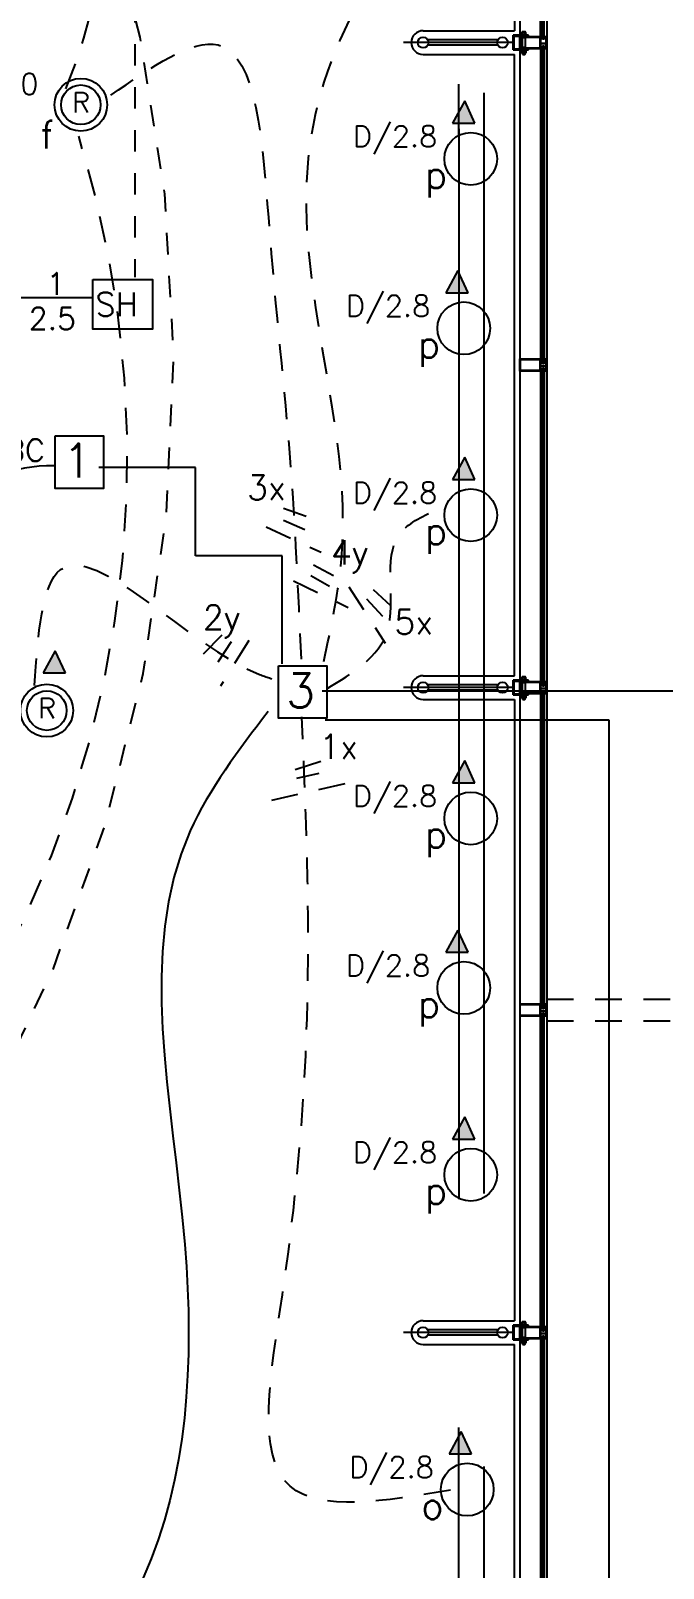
# Model space of a CAD drawing. Extents: x 630.7 to 694.4, y 620.3 to 665.5.
# Drawn here: x 683.68 to 686.62, y 637.95 to 645.1 of the extents above; entities that cross this region are included whole.
import ezdxf

# ---------------------------------------------------------------- set-up
doc = ezdxf.new("R2010")
doc.units = 0
doc.header["$LTSCALE"] = 0.5
doc.header["$MEASUREMENT"] = 0
for name, pattern in [('DASHED2', [0.375, 0.25, -0.125]), ('HIDDEN', [0.375, 0.25, -0.125]), ('HIDDEN2', [0.1875, 0.125, -0.0625]), ('PHANTOM2', [31.75, 15.875, -3.175, 3.175, -3.175, 3.175, -3.175])]:
    doc.linetypes.add(name, pattern=pattern)
for name, color, linetype in [('ALUMBRADO', 3, 'CONTINUOUS'), ('paredes', 1, 'CONTINUOUS'), ('pisoplanta', 1, 'CONTINUOUS'), ('PROYECCIONES', 6, 'HIDDEN'), ('SEÑALES', 4, 'CONTINUOUS'), ('TOMAS', 4, 'HIDDEN2'), ('tuberia_alumbrado', 3, 'DASHED2'), ('ventanas', 6, 'CONTINUOUS'), ('vidrio', 6, 'CONTINUOUS')]:
    doc.layers.add(name, color=color, linetype=linetype)
doc.styles.add('romans', font='romans.shx')

# ---------------------------------------------------------------- blocks, each defined once
blk = doc.blocks.new('apoymuro-cortina')
at = {"layer": 'vidrio', "color": 1, "linetype": 'Continuous'}
for p, q in [((0, 0), (-0.0989, 0)), ((0, -0.0574), (0, 0)), ((-0.125, -0.0006), (-0.125, -0.0568)), ((-0.1193, 0), (-0.1244, 0)), ((-0.1244, -0.0574), (-0.1193, -0.0574)), ((-0.122, -0.0096), (-0.122, -0.0032)), ((-0.122, -0.032), (-0.122, -0.0134)), ((-0.0962, -0.032), (-0.122, -0.032)), ((-0.122, -0.0348), (-0.0962, -0.0348)), ((-0.122, -0.044), (-0.122, -0.0348)), ((-0.122, -0.0542), (-0.122, -0.0478)), ((-0.1213, -0.0026), (-0.1199, -0.0026)), ((-0.1199, -0.0102), (-0.1213, -0.0102)), ((-0.1213, -0.0128), (-0.1193, -0.0128)), ((-0.1193, -0.0447), (-0.1213, -0.0447)), ((-0.1213, -0.0472), (-0.1199, -0.0472)), ((-0.1199, -0.0549), (-0.1213, -0.0549)), ((-0.1199, -0.0026), (-0.1199, -0.0038)), ((-0.1199, -0.0089), (-0.1199, -0.0102)), ((-0.1199, -0.0472), (-0.1199, -0.0485)), ((-0.1199, -0.0536), (-0.1199, -0.0549)), ((-0.1186, -0.0038), (-0.1186, -0.0006)), ((-0.1186, -0.0121), (-0.1186, -0.0089)), ((-0.1186, -0.0485), (-0.1186, -0.0453)), ((-0.1186, -0.0568), (-0.1186, -0.0536)), ((-0.0995, -0.0006), (-0.0995, -0.0038)), ((-0.0995, -0.0089), (-0.0995, -0.0121)), ((-0.0995, -0.0453), (-0.0995, -0.0485)), ((-0.0995, -0.0536), (-0.0995, -0.0568)), ((-0.0989, -0.0128), (-0.0968, -0.0128)), ((-0.0968, -0.0447), (-0.0989, -0.0447)), ((-0.0989, -0.0574), (-0.0938, -0.0574)), ((-0.0982, -0.0026), (-0.0968, -0.0026)), ((-0.0982, -0.0038), (-0.0982, -0.0026)), ((-0.0982, -0.0102), (-0.0982, -0.0089)), ((-0.0968, -0.0102), (-0.0982, -0.0102)), ((-0.0982, -0.0472), (-0.0968, -0.0472)), ((-0.0982, -0.0485), (-0.0982, -0.0472)), ((-0.0982, -0.0549), (-0.0982, -0.0536)), ((-0.0968, -0.0549), (-0.0982, -0.0549)), ((-0.0962, -0.0032), (-0.0962, -0.0096)), ((-0.0962, -0.0134), (-0.0962, -0.032)), ((-0.0962, -0.0348), (-0.0962, -0.044)), ((-0.0962, -0.0478), (-0.0962, -0.0542)), ((-0.0938, -0.0574), (0, -0.0574)), ((-0.0931, -0.0033), (-0.0931, -0.0541)), ((-0.0036, -0.0028), (-0.0926, -0.0028)), ((-0.0926, -0.0546), (-0.0036, -0.0546)), ((-0.0031, -0.0541), (-0.0031, -0.0033))]:
    blk.add_line(p, q, dxfattribs=at)
at = {"layer": 'vidrio', "linetype": 'Continuous'}
for p, q in [((-0.0397, 0.0015), (-0.0397, 0.0051)), ((-0.0397, 0.0051), (0.0307, 0.0051)), ((0.0272, 0.0015), (-0.0397, 0.0015)), ((-0.0318, 0.0056), (-0.0318, 0.0075)), ((-0.0318, 0.0075), (-0.0055, 0.0075)), ((-0.0055, 0.0056), (-0.0318, 0.0056)), ((-0.0087, 0.0103), (-0.0287, 0.0103)), ((-0.0287, 0.0103), (-0.0287, 0.0078)), ((-0.0287, 0.0078), (-0.0087, 0.0078)), ((-0.0283, 0.0111), (-0.0283, 0.0201)), ((-0.026, 0.0207), (-0.0113, 0.0207)), ((-0.0113, 0.0105), (-0.026, 0.0105)), ((-0.0237, 0.0201), (-0.0237, 0.0111)), ((-0.0145, 0.0208), (-0.0228, 0.0208)), ((-0.0137, 0.0111), (-0.0137, 0.0201)), ((-0.009, 0.0201), (-0.009, 0.0111)), ((-0.0087, 0.0078), (-0.0087, 0.0103)), ((-0.0055, 0.0075), (-0.0055, 0.0056)), ((0.0272, -0.0589), (0.0272, 0.0015)), ((0.0307, -0.0625), (0.0307, 0.0051)), ((-0.1052, -0.0438), (-0.1133, -0.0438)), ((-0.0397, -0.0589), (0.0272, -0.0589)), ((-0.0397, -0.0625), (-0.0397, -0.0589)), ((0.0307, -0.0625), (-0.0397, -0.0625)), ((-0.0318, -0.0631), (-0.0318, -0.065)), ((-0.0055, -0.0631), (-0.0318, -0.0631)), ((-0.0318, -0.065), (-0.0055, -0.065)), ((-0.0287, -0.0677), (-0.0287, -0.0652)), ((-0.0287, -0.0652), (-0.0087, -0.0652)), ((-0.0087, -0.0677), (-0.0287, -0.0677)), ((-0.0283, -0.0686), (-0.0283, -0.0775)), ((-0.0113, -0.068), (-0.026, -0.068)), ((-0.0127, -0.0055), (-0.0248, -0.0055)), ((-0.0248, -0.0055), (-0.0248, -0.0516)), ((-0.0248, -0.0516), (-0.0127, -0.0516)), ((-0.0237, -0.0775), (-0.0237, -0.0686)), ((-0.0137, -0.0686), (-0.0137, -0.0775)), ((-0.0127, -0.0516), (-0.0127, -0.0055)), ((-0.009, -0.0775), (-0.009, -0.0686)), ((-0.0087, -0.0652), (-0.0087, -0.0677)), ((-0.0055, -0.065), (-0.0055, -0.0631)), ((-0.026, -0.0782), (-0.0113, -0.0782)), ((-0.0247, -0.083), (-0.0247, -0.0782)), ((-0.0127, -0.0792), (-0.0247, -0.0792)), ((-0.0127, -0.0811), (-0.0247, -0.0811)), ((-0.0247, -0.083), (-0.0237, -0.0839)), ((-0.0127, -0.083), (-0.0247, -0.083)), ((-0.0136, -0.0839), (-0.0237, -0.0839)), ((-0.0145, -0.0783), (-0.0228, -0.0783)), ((-0.0145, -0.0802), (-0.0228, -0.0802)), ((-0.0145, -0.0821), (-0.0228, -0.0821)), ((-0.0187, -0.0838), (-0.0187, -0.0839)), ((-0.0127, -0.083), (-0.0136, -0.0839)), ((-0.0127, -0.083), (-0.0127, -0.0782))]:
    blk.add_line(p, q, dxfattribs=at)
at = {"layer": 'vidrio', "color": 1, "linetype": 'Continuous', "extrusion": (0, 0, -1)}
for centre, major_axis, start_param, end_param in [((-0.0989, -0.0006), (0.000451, -0.000451), 2.356194, 3.926991), ((-0.1244, -0.0006), (0.000451, -0.000451), 2.356194, 3.926991), ((-0.1244, -0.0568), (0.000451, 0.000451), 2.356194, 3.926991), ((-0.1213, -0.0032), (0.000451, -0.000451), 2.356194, 3.926991), ((-0.1213, -0.0096), (0.000451, 0.000451), 2.356194, 3.926991), ((-0.1213, -0.0134), (0.000451, -0.000451), 2.356194, 3.926991), ((-0.1213, -0.044), (0.000451, 0.000451), 2.356194, 3.926991), ((-0.1213, -0.0478), (0.000451, -0.000451), 2.356194, 3.926991), ((-0.1213, -0.0542), (0.000451, 0.000451), 2.356194, 3.926991), ((-0.1193, -0.0038), (0.000451, 0.000451), 2.356194, 3.926991), ((-0.1193, -0.0089), (0.000451, -0.000451), 2.356194, 3.926991), ((-0.1193, -0.0485), (0.000451, 0.000451), 2.356194, 3.926991), ((-0.1193, -0.0536), (0.000451, -0.000451), 2.356194, 3.926991), ((-0.1193, -0.0006), (0.000451, -0.000451), 3.926991, 5.497787), ((-0.1193, -0.0038), (0.000451, -0.000451), -0.785398, 0.785398), ((-0.1193, -0.0089), (0.000451, -0.000451), 3.926991, 5.497787), ((-0.1193, -0.0121), (0.000451, -0.000451), -0.785398, 0.785398), ((-0.1193, -0.0453), (0.000451, -0.000451), 3.926991, 5.497787), ((-0.1193, -0.0485), (0.000451, -0.000451), -0.785398, 0.785398), ((-0.1193, -0.0536), (0.000451, -0.000451), 3.926991, 5.497787), ((-0.1193, -0.0568), (0.000451, -0.000451), -0.785398, 0.785398), ((-0.0989, -0.0038), (0.000451, 0.000451), 2.356194, 3.926991), ((-0.0989, -0.0089), (0.000451, -0.000451), 2.356194, 3.926991), ((-0.0989, -0.0121), (0.000451, 0.000451), 2.356194, 3.926991), ((-0.0989, -0.0453), (0.000451, -0.000451), 2.356194, 3.926991), ((-0.0989, -0.0485), (0.000451, 0.000451), 2.356194, 3.926991), ((-0.0989, -0.0536), (0.000451, -0.000451), 2.356194, 3.926991), ((-0.0989, -0.0568), (0.000451, 0.000451), 2.356194, 3.926991), ((-0.0989, -0.0038), (0.000451, -0.000451), -0.785398, 0.785398), ((-0.0989, -0.0089), (0.000451, -0.000451), 3.926991, 5.497787), ((-0.0989, -0.0485), (0.000451, -0.000451), -0.785398, 0.785398), ((-0.0989, -0.0536), (0.000451, -0.000451), 3.926991, 5.497787), ((-0.0968, -0.0032), (0.000451, 0.000451), 5.497787, 7.068583), ((-0.0968, -0.0096), (0.000451, -0.000451), -0.785398, 0.785398), ((-0.0968, -0.0134), (0.000451, -0.000451), 3.926991, 5.497787), ((-0.0968, -0.044), (0.000451, -0.000451), -0.785398, 0.785398), ((-0.0968, -0.0478), (0.000451, 0.000451), 5.497787, 7.068583), ((-0.0926, -0.0033), (0.000361, 0.000361), 3.926991, 5.497787), ((-0.0926, -0.0541), (0.000361, 0.000361), 2.356194, 3.926991)]:
    blk.add_ellipse(centre, major_axis=major_axis, ratio=1, start_param=start_param, end_param=end_param, dxfattribs=at)
at = {"layer": 'vidrio', "linetype": 'Continuous', "extrusion": (0, 0, -1)}
for centre, major_axis, start_param, end_param in [((-0.026, 0.0161), (0.00325, -0.00325), 3.399063, 4.454918), ((-0.026, 0.0151), (0.00325, -0.00325), 0.257471, 1.313326), ((-0.0187, 0.0004), (0.0144, -0.0144), 3.678281, 4.175701), ((-0.0187, 0.0309), (0.0144, 0.0144), 2.107484, 2.604904), ((-0.0113, 0.0161), (0.00325, -0.00325), 3.399063, 4.454918), ((-0.0113, 0.0151), (0.00325, -0.00325), 0.257471, 1.313326), ((-0.026, -0.0726), (0.00325, 0.00325), 4.96986, 6.025715), ((-0.0187, -0.0883), (0.0144, 0.0144), 5.249077, 5.746497), ((-0.0113, -0.0726), (0.00325, 0.00325), 4.96986, 6.025715), ((-0.026, -0.0736), (0.00325, 0.00325), 1.828267, 2.884122), ((-0.0187, -0.0578), (0.0144, -0.0144), 0.536688, 1.034108), ((-0.0113, -0.0736), (0.00325, 0.00325), 1.828267, 2.884122)]:
    blk.add_ellipse(centre, major_axis=major_axis, ratio=1, start_param=start_param, end_param=end_param, dxfattribs=at)
at = {"layer": 'vidrio', "color": 5, "linetype": 'Continuous', "extrusion": (0, 0, -1)}
for centre, major_axis, start_param, end_param in [((-0.0036, -0.0033), (0.000361, -0.000361), 3.926991, 5.497787), ((-0.0036, -0.0541), (0.000361, 0.000361), 0.785398, 2.356194)]:
    blk.add_ellipse(centre, major_axis=major_axis, ratio=1, start_param=start_param, end_param=end_param, dxfattribs=at)

msp = doc.modelspace()

# ---------------------------------------------------------------- linework, layer by layer
at = {"layer": 'ALUMBRADO', "color": 1}
for p, q in [((685.6945, 644.7731), (685.6379, 644.6693)), ((685.7417, 644.6693), (685.6945, 644.7731)), ((685.6379, 644.6693), (685.7417, 644.6693)), ((685.6623, 643.9846), (685.6057, 643.8809)), ((685.7095, 643.8809), (685.6623, 643.9846)), ((685.6057, 643.8809), (685.7095, 643.8809)), ((685.6945, 643.1157), (685.6379, 643.012)), ((685.7417, 643.012), (685.6945, 643.1157)), ((685.6379, 643.012), (685.7417, 643.012)), ((683.7892, 642.216), (683.7326, 642.1123)), ((683.8364, 642.1123), (683.7892, 642.216)), ((683.7326, 642.1123), (683.8364, 642.1123)), ((685.6945, 641.7052), (685.6379, 641.6015)), ((685.7417, 641.6015), (685.6945, 641.7052)), ((685.6379, 641.6015), (685.7417, 641.6015)), ((685.6623, 640.9167), (685.6057, 640.813)), ((685.7095, 640.813), (685.6623, 640.9167)), ((685.6057, 640.813), (685.7095, 640.813)), ((685.6945, 640.0478), (685.6379, 639.9441)), ((685.7417, 639.9441), (685.6945, 640.0478)), ((685.6379, 639.9441), (685.7417, 639.9441)), ((685.6784, 638.5836), (685.6218, 638.4798)), ((685.7256, 638.4798), (685.6784, 638.5836)), ((685.6218, 638.4798), (685.7256, 638.4798))]:
    msp.add_line(p, q, dxfattribs=at)
at = {"layer": 'ALUMBRADO'}
for points in [[(683.7891, 643.2149), (684.0135, 643.2149), (684.0135, 642.9709), (683.7891, 642.9709)], [(684.8278, 642.146), (685.0523, 642.146), (685.0523, 641.9019), (684.8278, 641.9019)]]:
    msp.add_lwpolyline(points, close=True, dxfattribs=at)
for centre in [(683.9083, 644.755), (685.7221, 644.5037), (685.6898, 643.7153), (685.7221, 642.8464), (683.7498, 641.9373), (685.7221, 641.4359), (685.6898, 640.6474), (685.7221, 639.7785), (685.7059, 638.3142)]:
    msp.add_circle(centre, 0.1225, dxfattribs=at)
at = {"layer": 'ALUMBRADO', "color": 1}
for centre in [(683.9083, 644.755), (683.7498, 641.9373)]:
    msp.add_circle(centre, 0.0921, dxfattribs=at)
for points in [[(685.6379, 644.6693), (685.6945, 644.7731), (685.7417, 644.6693)], [(685.6057, 643.8809), (685.6623, 643.9846), (685.7095, 643.8809)], [(685.6379, 643.012), (685.6945, 643.1157), (685.7417, 643.012)], [(683.7326, 642.1123), (683.7892, 642.216), (683.8364, 642.1123)], [(685.6379, 641.6015), (685.6945, 641.7052), (685.7417, 641.6015)], [(685.6057, 640.813), (685.6623, 640.9167), (685.7095, 640.813)], [(685.6379, 639.9441), (685.6945, 640.0478), (685.7417, 639.9441)], [(685.6218, 638.4798), (685.6784, 638.5836), (685.7256, 638.4798)]]:
    msp.add_solid(points, dxfattribs=at)
at = {"layer": 'paredes', "color": 6}
msp.add_line((686.0757, 646.3652), (686.0757, 637.509), dxfattribs=at)
at = {"layer": 'pisoplanta', "color": 6}
for p, q in [((685.9257, 646.3652), (685.9257, 645.0994)), ((685.5007, 645.0994), (685.9257, 645.0994)), ((685.5007, 644.9894), (685.9257, 644.9894)), ((685.9257, 642.0994), (685.9257, 644.9894)), ((685.5007, 642.0994), (685.9257, 642.0994)), ((685.5007, 641.9894), (685.9257, 641.9894)), ((685.9257, 641.9894), (685.9257, 639.0994)), ((685.5007, 639.0994), (685.9257, 639.0994)), ((685.5007, 638.9894), (685.9257, 638.9894)), ((685.9257, 637.5712), (685.9257, 638.9894))]:
    msp.add_line(p, q, dxfattribs=at)
for centre in [(685.5007, 645.0444), (685.5007, 642.0444), (685.5007, 639.0444)]:
    msp.add_arc(centre, 0.055, 90, 270, dxfattribs=at)
at = {"layer": 'PROYECCIONES', "color": 6}
for p, q in [((686.064, 640.5504), (686.0559, 640.5504)), ((686.0469, 640.5189), (686.0469, 640.5182))]:
    msp.add_line(p, q, dxfattribs=at)
at = {"layer": 'PROYECCIONES'}
for p, q in [((686.0757, 640.5944), (690.1507, 640.5944)), ((686.0757, 640.4944), (690.1507, 640.4944))]:
    msp.add_line(p, q, dxfattribs=at)
at = {"layer": 'PROYECCIONES', "ltscale": 0.8}
msp.add_arc((676.9903, 643.5548), 7.35, 270.37175, 270, dxfattribs=at)
at = {"layer": 'SEÑALES', "color": 5}
msp.add_lwpolyline([(683.9642, 643.9431), (684.2413, 643.9431), (684.2413, 643.7109), (683.9642, 643.7109)], close=True, dxfattribs=at)
at = {"layer": 'TOMAS'}
msp.add_line((684.1591, 646.2376), (684.1591, 643.953), dxfattribs=at)
at = {"layer": 'tuberia_alumbrado', "linetype": 'Continuous'}
for p, q in [((685.6673, 644.6133), (685.6673, 644.8507)), ((685.7844, 644.6827), (685.7844, 644.8099)), ((685.7844, 639.6909), (685.7844, 644.6827)), ((685.6673, 644.6437), (685.6673, 639.6649)), ((685.6674, 637.7324), (685.6674, 638.6034)), ((685.7845, 637.7194), (685.7845, 638.4214))]:
    msp.add_line(p, q, dxfattribs=at)
at = {"layer": 'tuberia_alumbrado', "color": 4, "linetype": 'Continuous'}
for p, q in [((683.9654, 643.8573), (682.8189, 643.8573)), ((684.4423, 643.0683), (683.9927, 643.0683)), ((684.4423, 642.6578), (684.4423, 643.0683)), ((684.8454, 642.6578), (684.4423, 642.6578)), ((684.8454, 642.1543), (684.8454, 642.6578))]:
    msp.add_line(p, q, dxfattribs=at)
at = {"layer": 'tuberia_alumbrado', "linetype": 'DASHED2'}
for p, q in [((684.8512, 642.8793), (684.9571, 642.842)), ((684.8512, 642.8233), (684.9509, 642.7797)), ((684.7701, 642.7921), (685.0257, 642.6738)), ((684.9904, 642.6158), (685.0839, 642.566)), ((684.8969, 642.5411), (685.1524, 642.4165)), ((684.9779, 642.566), (685.0652, 642.5162)), ((685.1555, 642.5128), (685.3238, 642.2512)), ((685.2677, 642.5003), (685.3487, 642.4256)), ((685.2365, 642.4567), (685.3113, 642.3758)), ((684.5644, 642.2876), (684.4772, 642.2004)), ((684.6081, 642.2564), (684.5457, 642.163)), ((684.6891, 642.2627), (684.5582, 642.0509)), ((685.0242, 641.7009), (684.9041, 641.6609)), ((685.0162, 641.6449), (684.9121, 641.6209)), ((685.1363, 641.5969), (684.7839, 641.5168))]:
    msp.add_line(p, q, dxfattribs=at)
at = {"layer": 'tuberia_alumbrado', "color": 4, "linetype": 'PHANTOM2'}
for p, q in [((686.9194, 642.0278), (685.0307, 642.0278)), ((685.0453, 641.8939), (686.364, 641.8939)), ((686.364, 641.8939), (686.364, 635.0532))]:
    msp.add_line(p, q, dxfattribs=at)
at = {"layer": 'tuberia_alumbrado', "linetype": 'DASHED2'}
for centre, radius, start, end in [((681.6122, 645.7639), 2.4141, 337.21842, 71.33343), ((679.0888, 643.1152), 5.0362, 325.36094, 17.25469)]:
    msp.add_arc(centre, radius, start, end, dxfattribs=at)
at = {"layer": 'tuberia_alumbrado', "color": 4, "linetype": 'Continuous'}
msp.add_arc((683.764, 642.4911), 0.5853, 88.1026, 142.00042, dxfattribs=at)
at = {"layer": 'tuberia_alumbrado', "linetype": 'DASHED2'}
for points in [[(685.0381, 642.1651), (685.1228, 642.6588), (684.9675, 644.5067), (685.2357, 645.2826), (685.6592, 645.7904)], [(684.0482, 644.7993), (684.5466, 645.0331), (684.7806, 644.23), (684.8823, 643.0915), (684.9332, 642.1767)], [(685.0522, 642.0381), (685.3345, 642.3061), (685.391, 642.7575), (685.5604, 642.8704)], [(683.6922, 642.0547), (683.8142, 642.5934), (684.7399, 642.1055), (684.8314, 642.075)]]:
    msp.add_spline(points, degree=3, dxfattribs=at)
at = {"layer": 'tuberia_alumbrado', "color": 5, "linetype": 'PHANTOM2'}
msp.add_spline([(684.7794, 641.9333), (684.4176, 641.378), (684.3917, 639.4538), (684.1979, 637.9042), (683.1378, 636.4484), (682.608, 635.157), (682.3237, 633.7882), (681.8197, 633.2716)], degree=3, dxfattribs=at)
at = {"layer": 'tuberia_alumbrado'}
msp.add_spline([(685.6275, 638.3114), (684.8822, 638.3295), (684.8459, 639.2197), (684.9368, 641.9082)], degree=3, dxfattribs=at)
at = {"layer": 'ventanas'}
msp.add_line((685.9507, 646.3652), (685.9507, 637.5608), dxfattribs=at)
at = {"layer": 'vidrio', "linetype": 'Continuous'}
for p, q in [((686.0466, 645.0731), (686.047, 646.3078)), ((686.0559, 645.0595), (686.0559, 646.3214)), ((686.06, 645.0595), (686.06, 646.3214)), ((686.064, 645.0595), (686.064, 646.3214)), ((686.0466, 645.0157), (686.0466, 643.5731)), ((686.0559, 645.0293), (686.0559, 643.5504)), ((686.06, 645.0293), (686.06, 643.5504)), ((686.064, 645.0293), (686.064, 643.5504)), ((686.0466, 643.5157), (686.0466, 642.0731)), ((686.0559, 643.5293), (686.0559, 642.0504)), ((686.0559, 643.5293), (686.064, 643.5293)), ((686.06, 643.5293), (686.06, 642.0504)), ((686.064, 643.5293), (686.064, 642.0504)), ((686.0466, 642.0157), (686.0466, 640.5731)), ((686.0559, 642.0293), (686.0559, 640.5504)), ((686.06, 642.0293), (686.06, 640.5504)), ((686.064, 642.0293), (686.064, 640.5504)), ((686.0559, 639.0505), (686.0559, 640.5294)), ((686.0559, 640.5293), (686.064, 640.5293)), ((686.06, 639.0505), (686.06, 640.5294)), ((686.064, 639.0505), (686.064, 640.5294)), ((686.0466, 639.0731), (686.0466, 640.5157)), ((686.0559, 639.0297), (686.0559, 637.5172)), ((686.06, 639.0297), (686.06, 637.5155)), ((686.064, 639.0297), (686.064, 637.5138)), ((686.0466, 639.016), (686.0466, 637.5211))]:
    msp.add_line(p, q, dxfattribs=at)
at = {"layer": 'vidrio', "color": 6}
for p, q in [((685.9199, 645.0444), (685.4094, 645.0444)), ((686.064, 645.0595), (686.0559, 645.0595)), ((686.064, 643.5504), (686.0559, 643.5504)), ((685.9199, 642.0444), (685.4094, 642.0444)), ((686.064, 642.0504), (686.0559, 642.0504)), ((685.9199, 639.0444), (685.4094, 639.0444))]:
    msp.add_line(p, q, dxfattribs=at)
at = {"layer": 'vidrio', "color": 1}
for p, q in [((685.8483, 645.0569), (685.5223, 645.0569)), ((685.8483, 645.0319), (685.5223, 645.0319)), ((685.8483, 642.0569), (685.5223, 642.0569)), ((685.8483, 642.0319), (685.5223, 642.0319)), ((685.8483, 639.0569), (685.5223, 639.0569)), ((685.8483, 639.0319), (685.5223, 639.0319))]:
    msp.add_line(p, q, dxfattribs=at)
at = {"layer": 'vidrio', "color": 1, "linetype": 'Continuous'}
for p, q in [((685.9507, 643.5731), (686.0495, 643.5731)), ((685.9507, 643.5157), (685.9507, 643.5731)), ((685.9537, 643.519), (685.9537, 643.5698)), ((685.9542, 643.5703), (686.0433, 643.5703)), ((686.0438, 643.5698), (686.0438, 643.519)), ((686.0469, 643.5699), (686.0469, 643.5635)), ((686.0469, 643.5597), (686.0469, 643.5411)), ((686.0469, 643.5411), (686.0726, 643.5411)), ((686.0469, 643.5383), (686.0469, 643.5291)), ((686.0726, 643.5383), (686.0469, 643.5383)), ((686.0489, 643.5705), (686.0475, 643.5705)), ((686.0475, 643.5629), (686.0489, 643.5629)), ((686.0495, 643.5603), (686.0475, 643.5603)), ((686.0489, 643.5693), (686.0489, 643.5705)), ((686.0489, 643.5629), (686.0489, 643.5642)), ((686.0502, 643.5724), (686.0502, 643.5693)), ((686.0502, 643.5642), (686.0502, 643.561)), ((686.0693, 643.5693), (686.0693, 643.5724)), ((686.0693, 643.561), (686.0693, 643.5642)), ((686.07, 643.5731), (686.0751, 643.5731)), ((686.072, 643.5603), (686.07, 643.5603)), ((686.0706, 643.5705), (686.0706, 643.5693)), ((686.072, 643.5705), (686.0706, 643.5705)), ((686.0706, 643.5642), (686.0706, 643.5629)), ((686.0706, 643.5629), (686.072, 643.5629)), ((686.0726, 643.5635), (686.0726, 643.5699)), ((686.0726, 643.5411), (686.0726, 643.5597)), ((686.0726, 643.5291), (686.0726, 643.5383)), ((686.0757, 643.5724), (686.0757, 643.5163)), ((686.0444, 643.5157), (685.9507, 643.5157)), ((686.0433, 643.5185), (685.9542, 643.5185)), ((686.0495, 643.5157), (686.0444, 643.5157)), ((686.0469, 643.5252), (686.0469, 643.5189)), ((686.0475, 643.5284), (686.0495, 643.5284)), ((686.0489, 643.5259), (686.0475, 643.5259)), ((686.0475, 643.5182), (686.0489, 643.5182)), ((686.0489, 643.5246), (686.0489, 643.5259)), ((686.0489, 643.5182), (686.0489, 643.5195)), ((686.0502, 643.5278), (686.0502, 643.5246)), ((686.0502, 643.5195), (686.0502, 643.5163)), ((686.0693, 643.5246), (686.0693, 643.5278)), ((686.0693, 643.5163), (686.0693, 643.5195)), ((686.07, 643.5284), (686.072, 643.5284)), ((686.0751, 643.5157), (686.07, 643.5157)), ((686.0706, 643.5259), (686.0706, 643.5246)), ((686.072, 643.5259), (686.0706, 643.5259)), ((686.0706, 643.5195), (686.0706, 643.5182)), ((686.0706, 643.5182), (686.072, 643.5182)), ((686.0726, 643.5189), (686.0726, 643.5252)), ((685.9507, 640.5731), (686.0495, 640.5731)), ((685.9542, 640.5703), (686.0433, 640.5703)), ((686.0438, 640.5698), (686.0438, 640.519)), ((686.0469, 640.5699), (686.0469, 640.5635)), ((686.0469, 640.5597), (686.0469, 640.5411)), ((686.0469, 640.5411), (686.0726, 640.5411)), ((686.0469, 640.5383), (686.0469, 640.5291)), ((686.0726, 640.5383), (686.0469, 640.5383)), ((686.0489, 640.5705), (686.0475, 640.5705)), ((686.0475, 640.5629), (686.0489, 640.5629)), ((686.0495, 640.5603), (686.0475, 640.5603)), ((686.0489, 640.5693), (686.0489, 640.5705)), ((686.0489, 640.5629), (686.0489, 640.5642)), ((686.0502, 640.5724), (686.0502, 640.5693)), ((686.0502, 640.5642), (686.0502, 640.561)), ((686.0693, 640.5693), (686.0693, 640.5724)), ((686.0693, 640.561), (686.0693, 640.5642)), ((686.07, 640.5731), (686.0751, 640.5731)), ((686.072, 640.5603), (686.07, 640.5603)), ((686.0706, 640.5705), (686.0706, 640.5693)), ((686.072, 640.5705), (686.0706, 640.5705)), ((686.0706, 640.5642), (686.0706, 640.5629)), ((686.0706, 640.5629), (686.072, 640.5629)), ((686.0726, 640.5635), (686.0726, 640.5699)), ((686.0726, 640.5411), (686.0726, 640.5597)), ((686.0726, 640.5291), (686.0726, 640.5383)), ((686.0757, 640.5724), (686.0757, 640.5163)), ((686.0444, 640.5157), (685.9507, 640.5157)), ((686.0433, 640.5185), (685.9542, 640.5185)), ((686.0495, 640.5157), (686.0444, 640.5157)), ((686.0469, 640.5252), (686.0469, 640.5189)), ((686.0475, 640.5284), (686.0495, 640.5284)), ((686.0489, 640.5259), (686.0475, 640.5259)), ((686.0475, 640.5182), (686.0489, 640.5182)), ((686.0489, 640.5246), (686.0489, 640.5259)), ((686.0489, 640.5182), (686.0489, 640.5195)), ((686.0502, 640.5278), (686.0502, 640.5246)), ((686.0502, 640.5195), (686.0502, 640.5163)), ((686.0693, 640.5246), (686.0693, 640.5278)), ((686.0693, 640.5163), (686.0693, 640.5195)), ((686.07, 640.5284), (686.072, 640.5284)), ((686.0751, 640.5157), (686.07, 640.5157)), ((686.0706, 640.5259), (686.0706, 640.5246)), ((686.072, 640.5259), (686.0706, 640.5259)), ((686.0706, 640.5195), (686.0706, 640.5182)), ((686.0706, 640.5182), (686.072, 640.5182)), ((686.0726, 640.5189), (686.0726, 640.5252))]:
    msp.add_line(p, q, dxfattribs=at)
at = {"layer": 'vidrio'}
msp.add_line((686.064, 639.0505), (686.0559, 639.0505), dxfattribs=at)
at = {"layer": 'vidrio', "color": 1}
for centre in [(685.5007, 645.0444), (685.8699, 645.0444), (685.5007, 642.0444), (685.8699, 642.0444), (685.5007, 639.0444), (685.8699, 639.0444)]:
    msp.add_circle(centre, 0.025, dxfattribs=at)
at = {"layer": 'vidrio', "color": 1, "linetype": 'Continuous'}
for centre, major_axis, start_param, end_param in [((686.0433, 643.5698), (-0.000361, 0.000361), 3.926991, 5.497787), ((686.0475, 643.5699), (-0.000451, 0.000451), 5.497787, 7.068583), ((686.0475, 643.5635), (-0.000451, -0.000451), -0.785398, 0.785398), ((686.0475, 643.5597), (-0.000451, -0.000451), 3.926991, 5.497787), ((686.0495, 643.5693), (-0.000451, -0.000451), -0.785398, 0.785398), ((686.0495, 643.5642), (-0.000451, -0.000451), 3.926991, 5.497787), ((686.0495, 643.5724), (-0.000451, -0.000451), 2.356194, 3.926991), ((686.0495, 643.5693), (-0.000451, 0.000451), 2.356194, 3.926991), ((686.0495, 643.5642), (-0.000451, -0.000451), 2.356194, 3.926991), ((686.0495, 643.561), (-0.000451, 0.000451), 2.356194, 3.926991), ((686.07, 643.5724), (-0.000451, -0.000451), 3.926991, 5.497787), ((686.07, 643.5693), (-0.000451, -0.000451), -0.785398, 0.785398), ((686.07, 643.5642), (-0.000451, -0.000451), 3.926991, 5.497787), ((686.07, 643.561), (-0.000451, -0.000451), -0.785398, 0.785398), ((686.07, 643.5693), (-0.000451, 0.000451), 2.356194, 3.926991), ((686.07, 643.5642), (-0.000451, -0.000451), 2.356194, 3.926991), ((686.072, 643.5699), (-0.000451, -0.000451), 2.356194, 3.926991), ((686.072, 643.5635), (-0.000451, 0.000451), 2.356194, 3.926991), ((686.072, 643.5597), (-0.000451, -0.000451), 2.356194, 3.926991), ((686.0751, 643.5724), (-0.000451, -0.000451), 2.356194, 3.926991), ((686.0433, 643.519), (-0.000361, 0.000361), 2.356194, 3.926991), ((686.0475, 643.5291), (-0.000451, -0.000451), -0.785398, 0.785398), ((686.0475, 643.5252), (-0.000451, 0.000451), 5.497787, 7.068583), ((686.0495, 643.5246), (-0.000451, -0.000451), -0.785398, 0.785398), ((686.0495, 643.5195), (-0.000451, -0.000451), 3.926991, 5.497787), ((686.0495, 643.5278), (-0.000451, -0.000451), 2.356194, 3.926991), ((686.0495, 643.5246), (-0.000451, 0.000451), 2.356194, 3.926991), ((686.0495, 643.5195), (-0.000451, -0.000451), 2.356194, 3.926991), ((686.0495, 643.5163), (-0.000451, 0.000451), 2.356194, 3.926991), ((686.07, 643.5278), (-0.000451, -0.000451), 3.926991, 5.497787), ((686.07, 643.5246), (-0.000451, -0.000451), -0.785398, 0.785398), ((686.07, 643.5195), (-0.000451, -0.000451), 3.926991, 5.497787), ((686.07, 643.5163), (-0.000451, -0.000451), -0.785398, 0.785398), ((686.07, 643.5246), (-0.000451, 0.000451), 2.356194, 3.926991), ((686.07, 643.5195), (-0.000451, -0.000451), 2.356194, 3.926991), ((686.072, 643.5291), (-0.000451, 0.000451), 2.356194, 3.926991), ((686.072, 643.5252), (-0.000451, -0.000451), 2.356194, 3.926991), ((686.072, 643.5189), (-0.000451, 0.000451), 2.356194, 3.926991), ((686.0751, 643.5163), (-0.000451, 0.000451), 2.356194, 3.926991), ((686.0433, 640.5698), (-0.000361, 0.000361), 3.926991, 5.497787), ((686.0475, 640.5699), (-0.000451, 0.000451), 5.497787, 7.068583), ((686.0475, 640.5635), (-0.000451, -0.000451), -0.785398, 0.785398), ((686.0475, 640.5597), (-0.000451, -0.000451), 3.926991, 5.497787), ((686.0475, 640.5291), (-0.000451, -0.000451), -0.785398, 0.785398), ((686.0495, 640.5693), (-0.000451, -0.000451), -0.785398, 0.785398), ((686.0495, 640.5642), (-0.000451, -0.000451), 3.926991, 5.497787), ((686.0495, 640.5724), (-0.000451, -0.000451), 2.356194, 3.926991), ((686.0495, 640.5693), (-0.000451, 0.000451), 2.356194, 3.926991), ((686.0495, 640.5642), (-0.000451, -0.000451), 2.356194, 3.926991), ((686.0495, 640.561), (-0.000451, 0.000451), 2.356194, 3.926991), ((686.07, 640.5724), (-0.000451, -0.000451), 3.926991, 5.497787), ((686.07, 640.5693), (-0.000451, -0.000451), -0.785398, 0.785398), ((686.07, 640.5642), (-0.000451, -0.000451), 3.926991, 5.497787), ((686.07, 640.561), (-0.000451, -0.000451), -0.785398, 0.785398), ((686.07, 640.5693), (-0.000451, 0.000451), 2.356194, 3.926991), ((686.07, 640.5642), (-0.000451, -0.000451), 2.356194, 3.926991), ((686.072, 640.5699), (-0.000451, -0.000451), 2.356194, 3.926991), ((686.072, 640.5635), (-0.000451, 0.000451), 2.356194, 3.926991), ((686.072, 640.5597), (-0.000451, -0.000451), 2.356194, 3.926991), ((686.072, 640.5291), (-0.000451, 0.000451), 2.356194, 3.926991), ((686.0751, 640.5724), (-0.000451, -0.000451), 2.356194, 3.926991), ((686.0433, 640.519), (-0.000361, 0.000361), 2.356194, 3.926991), ((686.0475, 640.5252), (-0.000451, 0.000451), 5.497787, 7.068583), ((686.0495, 640.5246), (-0.000451, -0.000451), -0.785398, 0.785398), ((686.0495, 640.5195), (-0.000451, -0.000451), 3.926991, 5.497787), ((686.0495, 640.5278), (-0.000451, -0.000451), 2.356194, 3.926991), ((686.0495, 640.5246), (-0.000451, 0.000451), 2.356194, 3.926991), ((686.0495, 640.5195), (-0.000451, -0.000451), 2.356194, 3.926991), ((686.0495, 640.5163), (-0.000451, 0.000451), 2.356194, 3.926991), ((686.07, 640.5278), (-0.000451, -0.000451), 3.926991, 5.497787), ((686.07, 640.5246), (-0.000451, -0.000451), -0.785398, 0.785398), ((686.07, 640.5195), (-0.000451, -0.000451), 3.926991, 5.497787), ((686.07, 640.5163), (-0.000451, -0.000451), -0.785398, 0.785398), ((686.07, 640.5246), (-0.000451, 0.000451), 2.356194, 3.926991), ((686.07, 640.5195), (-0.000451, -0.000451), 2.356194, 3.926991), ((686.072, 640.5252), (-0.000451, -0.000451), 2.356194, 3.926991), ((686.072, 640.5189), (-0.000451, 0.000451), 2.356194, 3.926991), ((686.0751, 640.5163), (-0.000451, 0.000451), 2.356194, 3.926991)]:
    msp.add_ellipse(centre, major_axis=major_axis, ratio=1, start_param=start_param, end_param=end_param, dxfattribs=at)

# ---------------------------------------------------------------- block references
at = {"layer": 'paredes', "color": 6, "xscale": -1}
for p in [(685.9507, 645.0731), (685.9507, 642.0731), (685.9507, 639.0731)]:
    msp.add_blockref('apoymuro-cortina', p, dxfattribs=at)

# ---------------------------------------------------------------- texts
at = {"layer": 'ALUMBRADO', "color": 1, "style": 'romans'}
for s, height, p in [('E/5.0', 0.09865, (683.3265, 644.8026)), ('R', 0.0929, (683.8673, 644.7194)), ('f', 0.1279, (683.7196, 644.5522)), ('D/2.8', 0.09865, (685.1734, 644.5587)), ('p', 0.1279, (685.5082, 644.3665)), ('D/2.8', 0.09865, (685.1412, 643.7702)), ('p', 0.1279, (685.476, 643.5781)), ('ABC', 0.10231, (683.4778, 643.097)), ('1', 0.1581, (683.8239, 643.0211)), ('3x', 0.11386, (684.6816, 642.9183)), ('D/2.8', 0.09865, (685.1734, 642.9013)), ('p', 0.1279, (685.5082, 642.7092)), ('4y', 0.11386, (685.0716, 642.6164)), ('2y', 0.11386, (684.4759, 642.3141)), ('5x', 0.11386, (685.3669, 642.2933)), ('3', 0.1581, (684.8627, 641.9521)), ('R', 0.0929, (683.7089, 641.9017)), ('1x', 0.11386, (685.0177, 641.7132)), ('D/2.8', 0.09865, (685.1734, 641.4908)), ('p', 0.1279, (685.5082, 641.2987)), ('D/2.8', 0.09865, (685.1412, 640.7024)), ('p', 0.1279, (685.476, 640.5102)), ('D/2.8', 0.09865, (685.1734, 639.8335)), ('p', 0.1279, (685.5082, 639.6413)), ('D/2.8', 0.09865, (685.1573, 638.3692)), ('o', 0.1279, (685.4921, 638.177))]:
    msp.add_text(s, height=height, dxfattribs=at).set_placement(p)
at = {"layer": 'SEÑALES', "color": 1, "style": 'romans'}
msp.add_text('SH', height=0.11007, dxfattribs=at).set_placement((683.9758, 643.7724))
at = {"layer": 'TOMAS', "color": 1, "style": 'romans'}
for s, height, p in [('1', 0.1022, (683.7479, 643.8717)), ('2.5', 0.10221, (683.6663, 643.7097))]:
    msp.add_text(s, height=height, dxfattribs=at).set_placement(p)

doc.saveas('drawing.dxf')
